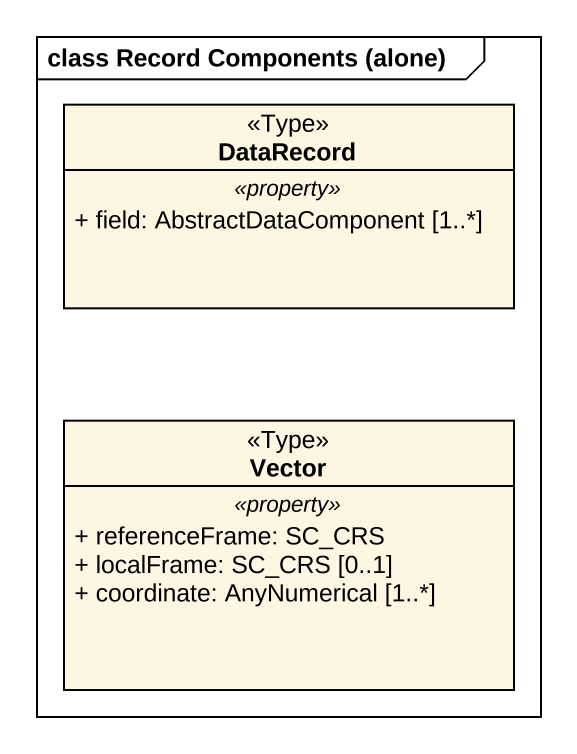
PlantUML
@startuml
mainframe class Record Components (alone)
hide circle
hide empty members
skinparam classAttributeIconSize 0
class DataRecord <<Type>> {
  .. <<property>> ..
  + field: AbstractDataComponent [1..*]
}
class Vector <<Type>> {
  .. <<property>> ..
  + referenceFrame: SC_CRS
  + localFrame: SC_CRS [0..1]
  + coordinate: AnyNumerical [1..*]
}
@enduml
